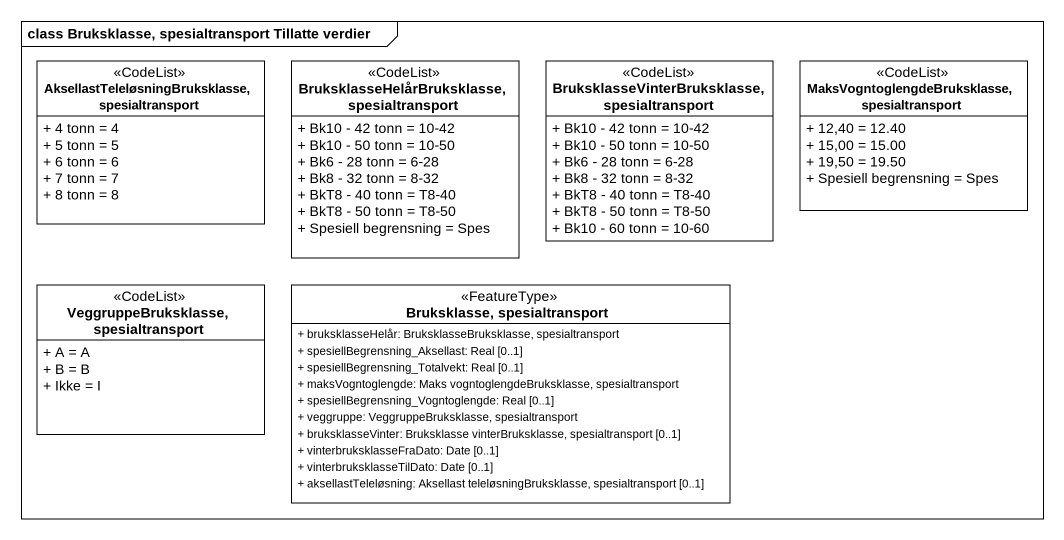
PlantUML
@startuml
mainframe class Bruksklasse, spesialtransport Tillatte verdier
hide circle
hide empty members
skinparam classAttributeIconSize 0
class "AksellastTeleløsningBruksklasse, spesialtransport" as AksellastTeleløsningBrukskla <<CodeList>> {
  + 4 tonn = 4
  + 5 tonn = 5
  + 6 tonn = 6
  + 7 tonn = 7
  + 8 tonn = 8
}
class "BruksklasseHelårBruksklasse, spesialtransport" as BruksklasseHelårBruksklasse <<CodeList>> {
  + Bk10 - 42 tonn = 10-42
  + Bk10 - 50 tonn = 10-50
  + Bk6 - 28 tonn = 6-28
  + Bk8 - 32 tonn = 8-32
  + BkT8 - 40 tonn = T8-40
  + BkT8 - 50 tonn = T8-50
  + Spesiell begrensning = Spes
}
class "BruksklasseVinterBruksklasse, spesialtransport" as BruksklasseVinterBruksklasse <<CodeList>> {
  + Bk10 - 42 tonn = 10-42
  + Bk10 - 50 tonn = 10-50
  + Bk6 - 28 tonn = 6-28
  + Bk8 - 32 tonn = 8-32
  + BkT8 - 40 tonn = T8-40
  + BkT8 - 50 tonn = T8-50
  + Bk10 - 60 tonn = 10-60
}
class "MaksVogntoglengdeBruksklasse, spesialtransport" as MaksVogntoglengdeBruksklasse <<CodeList>> {
  + 12,40 = 12.40
  + 15,00 = 15.00
  + 19,50 = 19.50
  + Spesiell begrensning = Spes
}
class "VeggruppeBruksklasse, spesialtransport" as VeggruppeBruksklasse <<CodeList>> {
  + A = A
  + B = B
  + Ikke = I
}
class "Bruksklasse, spesialtransport" as Bruksklasse_spesialtransport <<FeatureType>> {
  + bruksklasseHelår: BruksklasseBruksklasse, spesialtransport
  + spesiellBegrensning_Aksellast: Real [0..1]
  + spesiellBegrensning_Totalvekt: Real [0..1]
  + maksVogntoglengde: Maks vogntoglengdeBruksklasse, spesialtransport
  + spesiellBegrensning_Vogntoglengde: Real [0..1]
  + veggruppe: VeggruppeBruksklasse, spesialtransport
  + bruksklasseVinter: Bruksklasse vinterBruksklasse, spesialtransport [0..1]
  + vinterbruksklasseFraDato: Date [0..1]
  + vinterbruksklasseTilDato: Date [0..1]
  + aksellastTeleløsning: Aksellast teleløsningBruksklasse, spesialtransport [0..1]
}
@enduml
